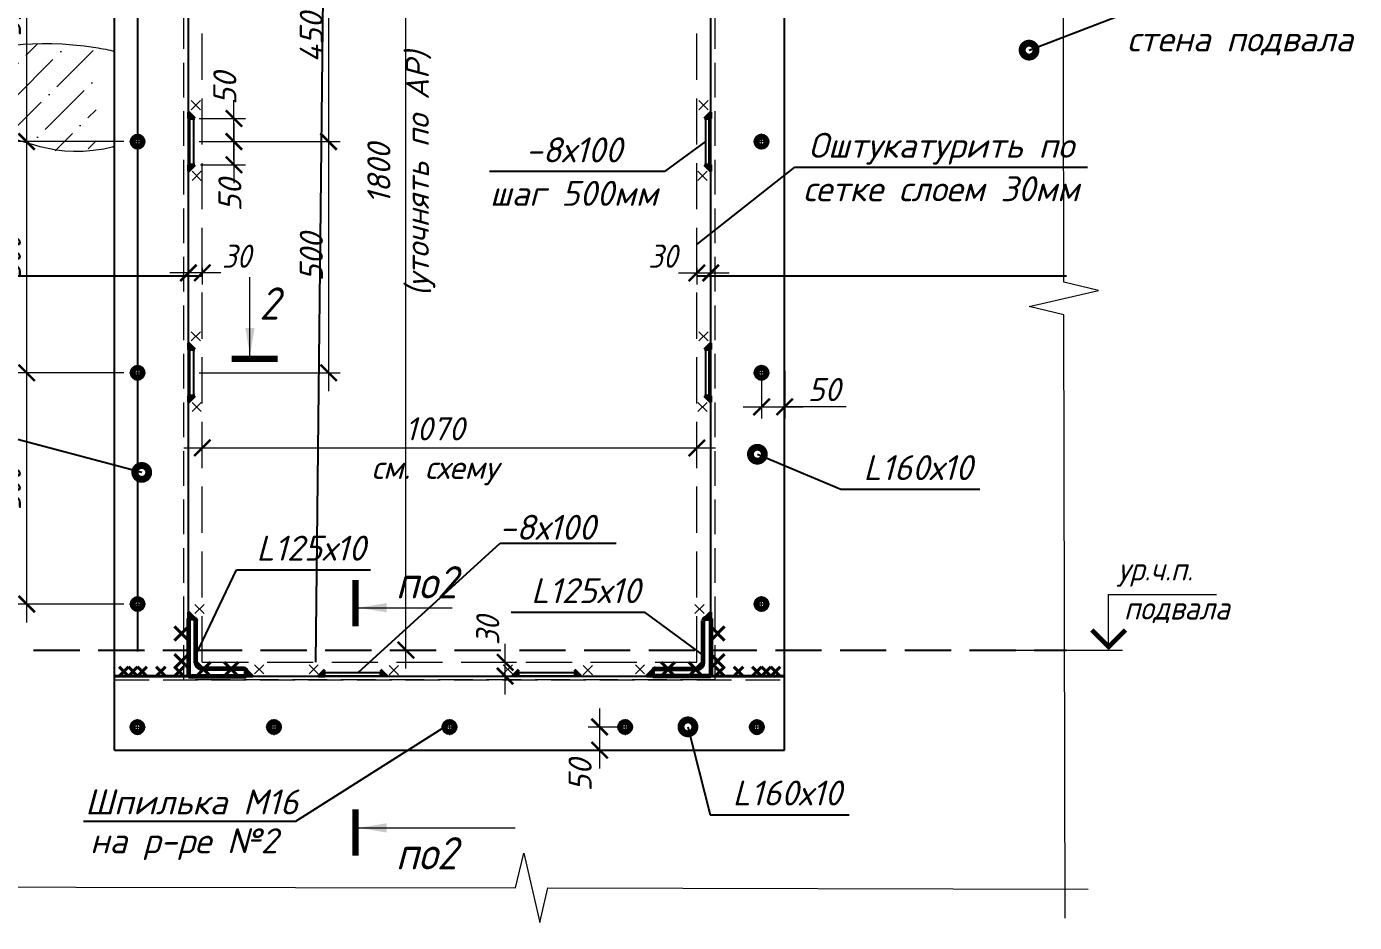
# Model space of a CAD drawing. Header units: millimetres. Extents: x 749182 to 2267578, y 70462 to 311449.
# Drawn here: x 2071783 to 2074656, y 130940 to 132879 of the extents above; entities that cross this region are included whole.
import ezdxf
from ezdxf.enums import TextEntityAlignment as Align

# ---------------------------------------------------------------- set-up
doc = ezdxf.new("R2010")
doc.units = ezdxf.units.MM
doc.linetypes.add('ГОСТ 2.303 4', pattern=[7, 5, -2, 0])
doc.linetypes.add('осеваяX2', pattern=[4, 2.5, -0.5, 0.5, -0.5])
doc.layers.get('Defpoints').update_dxf_attribs({"color": 255})
for name, color, linetype, lineweight in [('1Стены', 252, 'Continuous', 25), ('Оси', 165, 'осеваяX2', 13), ('Размер', 7, 'Continuous', 13), ('размеры', 7, 'Continuous', 9), ('Размеры КР', 164, 'Continuous', 9), ('сварка', 156, 'Continuous', 9), ('Стены', 184, 'Continuous', 40), ('штриховка кирпич', 42, 'Continuous', 5)]:
    doc.layers.add(name, color=color, linetype=linetype, lineweight=lineweight)
doc.layers.add('CS_UNPLOTTED', color=254, linetype='Continuous', plot=False)
doc.layers.add('металл', color=124, linetype='Continuous')
doc.layers.add('Текст', color=7, linetype='Continuous')
doc.styles.add('GOST 2.304_new', font='isocpeur.ttf', dxfattribs={"width": 0.9, "oblique": 15})
doc.styles.add('М2', font='isocpeui.ttf')
doc.dimstyles.new('SPDS', dxfattribs={"dimscale": 25, "dimtxt": 2.5, "dimasz": 1.77, "dimexe": 1.25, "dimexo": 0.625, "dimtad": 1, "dimdec": 0, "dimrnd": 0.001, "dimtxsty": 'GOST 2.304_new', "dimblk": 'ARCHTICK', "dimcen": 2.5, "dimdle": 2, "dimclrt": 256, "dimazin": 2, "dimtfac": 0.75, "dimtdec": 0, "dimtmove": 1, "dimatfit": 3, "dimfxl": 0, "dimtolj": 1, "dimlwd": 9, "dimlwe": 9, "dimarcsym": 0})
doc.dimstyles.new('SPDS 1_20', dxfattribs={"dimscale": 20, "dimtxt": 2.5, "dimasz": 1.77, "dimexe": 1.25, "dimexo": 0.625, "dimtad": 1, "dimdec": 0, "dimrnd": 0.001, "dimtxsty": 'М2', "dimblk": 'ARCHTICK', "dimcen": 2.5, "dimdle": 2, "dimclrt": 256, "dimadec": 0, "dimazin": 2, "dimtfac": 0.75, "dimtdec": 0, "dimtmove": 1, "dimatfit": 3, "dimfxl": 0, "dimtolj": 1, "dimlwd": 9, "dimlwe": 9, "dimarcsym": 0})

# ---------------------------------------------------------------- blocks, each defined once
blk = doc.blocks.new('м16')
at = {"layer": 'металл', "lineweight": 30, "ltscale": 20}
for p, q in [((-11, 6.4), (0, 12.7)), ((-11, -6.4), (-11, 6.4)), ((0, 12.7), (11, 6.4)), ((11, 6.4), (11, -6.4)), ((0, -12.7), (-11, -6.4)), ((11, -6.4), (0, -12.7))]:
    blk.add_line(p, q, dxfattribs=at)
blk.add_circle((0, 0), 15, dxfattribs=at)
for radius, start, end in [(10.4, 0, 180), (10.4, 180, 0), (6.92, 0, 180), (6.92, 180, 0)]:
    blk.add_arc((0, 0), radius, start, end, dxfattribs=at)
at = {"layer": 'металл', "linetype": 'Continuous', "lineweight": 25, "ltscale": 20}
blk.add_arc((0, 0), 8, 255, 165, dxfattribs=at)
at = {"layer": 'Оси', "ltscale": 20}
for p, q in [((17, 0), (-17.3, 0)), ((0, 17.3), (0, -17.3))]:
    blk.add_line(p, q, dxfattribs=at)
blk = doc.blocks.new('_ArchTick')
at = {"color": 0, "linetype": 'ByBlock', "const_width": 0.15}
blk.add_lwpolyline([(-0.5, -0.5), (0.5, 0.5)], dxfattribs=at)
blk = doc.blocks.new('*D1722')
at = {"layer": 'Defpoints', "color": 0, "lineweight": 20, "ltscale": 20, "transparency": 16777216}
for p in [(2072133.3, 132369.2), (2072163.3, 132369.2), (2072133.3, 132345.6)]:
    blk.add_point(p, dxfattribs=at)
at = {"layer": 'Размер', "color": 0, "lineweight": 9, "ltscale": 20, "transparency": 16777216}
for p, q in [((2072203.3, 132345.6), (2072093.3, 132345.6)), ((2072133.3, 132356.7), (2072133.3, 132320.6)), ((2072163.3, 132356.7), (2072163.3, 132320.6))]:
    blk.add_line(p, q, dxfattribs=at)
at = {"layer": 'Размер', "color": 0, "lineweight": 9, "ltscale": 20, "transparency": 16777216, "xscale": 35.4, "yscale": 35.4, "zscale": 35.4}
for p, rotation in [((2072133.3, 132345.6), 179.9999999995553), ((2072163.3, 132345.6), 359.9999999995553)]:
    blk.add_blockref('_ArchTick', p, dxfattribs=dict(at, rotation=rotation))
at = {"layer": 'Размер', "ltscale": 20, "transparency": 16777216, "insert": (2072237.2, 132381.7), "char_height": 50, "attachment_point": 5, "style": 'GOST 2.304_new'}
blk.add_mtext('\\A1;30', dxfattribs=at)
blk = doc.blocks.new('свар')
at = {"layer": 'сварка', "color": 0, "linetype": 'Continuous', "ltscale": 10}
for p, q in [((10, 10), (-10, -10)), ((-10, 10), (10, -10))]:
    blk.add_line(p, q, dxfattribs=at)
blk = doc.blocks.new('*D1723')
at = {"layer": 'Defpoints', "color": 0, "lineweight": 20, "ltscale": 20, "transparency": 16777216}
for p in [(2073233.4, 132369.2), (2073263.4, 132369.2), (2073263.4, 132345.6)]:
    blk.add_point(p, dxfattribs=at)
at = {"layer": 'Размер', "color": 0, "lineweight": 9, "ltscale": 20, "transparency": 16777216}
for p, q in [((2073193.4, 132345.6), (2073303.4, 132345.6)), ((2073233.4, 132356.7), (2073233.4, 132320.6)), ((2073263.4, 132356.7), (2073263.4, 132320.6))]:
    blk.add_line(p, q, dxfattribs=at)
at = {"layer": 'Размер', "color": 0, "lineweight": 9, "ltscale": 20, "transparency": 16777216, "xscale": 35.4, "yscale": 35.4, "zscale": 35.4, "rotation": 180}
blk.add_blockref('_ArchTick', (2073233.4, 132345.6), dxfattribs=at)
at = {"layer": 'Размер', "color": 0, "lineweight": 9, "ltscale": 20, "transparency": 16777216, "xscale": 35.4, "yscale": 35.4, "zscale": 35.4}
blk.add_blockref('_ArchTick', (2073263.4, 132345.6), dxfattribs=at)
at = {"layer": 'Размер', "ltscale": 20, "transparency": 16777216, "insert": (2073159.6, 132381.7), "char_height": 50, "attachment_point": 5, "style": 'GOST 2.304_new'}
blk.add_mtext('\\A1;30', dxfattribs=at)
blk = doc.blocks.new('*D1729')
at = {"layer": 'Defpoints', "color": 0, "lineweight": 20, "ltscale": 20, "transparency": 16777216}
for p in [(2072144.4, 133079.6), (2072144.4, 132629.6), (2072436.7, 132629.6)]:
    blk.add_point(p, dxfattribs=at)
at = {"layer": 'Размер', "color": 0, "lineweight": 9, "ltscale": 20, "transparency": 16777216}
for p, q in [((2072436.7, 133119.6), (2072436.7, 132589.6)), ((2072156.9, 133079.6), (2072461.7, 133079.6)), ((2072156.9, 132629.6), (2072461.7, 132629.6))]:
    blk.add_line(p, q, dxfattribs=at)
at = {"layer": 'Размер', "color": 0, "lineweight": 9, "ltscale": 20, "transparency": 16777216, "xscale": 35.4, "yscale": 35.4, "zscale": 35.4}
for p, rotation in [((2072436.7, 133079.6), 90), ((2072436.7, 132629.6), 270)]:
    blk.add_blockref('_ArchTick', p, dxfattribs=dict(at, rotation=rotation))
at = {"layer": 'Размер', "ltscale": 20, "transparency": 16777216, "insert": (2072399.2, 132854.6), "char_height": 50, "attachment_point": 5, "rotation": 90, "style": 'М2'}
blk.add_mtext('\\A1;450', dxfattribs=at)
blk = doc.blocks.new('*D1730')
at = {"layer": 'Defpoints', "color": 0, "lineweight": 20, "ltscale": 20, "transparency": 16777216}
for p in [(2072144.4, 132679.6), (2072231.9, 132679.6), (2072156.9, 132629.6)]:
    blk.add_point(p, dxfattribs=at)
at = {"layer": 'Размер', "color": 0, "lineweight": 9, "ltscale": 20, "transparency": 16777216}
for p, q in [((2072231.9, 132589.6), (2072231.9, 132719.6)), ((2072156.9, 132679.6), (2072256.9, 132679.6)), ((2072169.4, 132629.6), (2072256.9, 132629.6))]:
    blk.add_line(p, q, dxfattribs=at)
at = {"layer": 'Размер', "color": 0, "lineweight": 9, "ltscale": 20, "transparency": 16777216, "xscale": 35.4, "yscale": 35.4, "zscale": 35.4}
for p, rotation in [((2072231.9, 132679.6), 90), ((2072231.9, 132629.6), 270)]:
    blk.add_blockref('_ArchTick', p, dxfattribs=dict(at, rotation=rotation))
at = {"layer": 'Размер', "ltscale": 20, "transparency": 16777216, "insert": (2072212.1, 132744.5), "char_height": 50, "attachment_point": 5, "rotation": 90, "style": 'М2'}
blk.add_mtext('\\A1;50', dxfattribs=at)
blk = doc.blocks.new('*D1731')
at = {"layer": 'Defpoints', "color": 0, "lineweight": 20, "ltscale": 20, "transparency": 16777216}
for p in [(2072156.9, 132629.6), (2072147, 132579.5), (2072231.9, 132579.5)]:
    blk.add_point(p, dxfattribs=at)
at = {"layer": 'Размер', "color": 0, "lineweight": 9, "ltscale": 20, "transparency": 16777216}
for p, q in [((2072231.9, 132669.6), (2072231.9, 132539.5)), ((2072169.4, 132629.6), (2072256.9, 132629.6)), ((2072159.5, 132579.5), (2072256.9, 132579.5))]:
    blk.add_line(p, q, dxfattribs=at)
at = {"layer": 'Размер', "color": 0, "lineweight": 9, "ltscale": 20, "transparency": 16777216, "xscale": 35.4, "yscale": 35.4, "zscale": 35.4}
for p, rotation in [((2072231.9, 132629.6), 90), ((2072231.9, 132579.5), 270)]:
    blk.add_blockref('_ArchTick', p, dxfattribs=dict(at, rotation=rotation))
at = {"layer": 'Размер', "ltscale": 20, "transparency": 16777216, "insert": (2072223.1, 132513.7), "char_height": 50, "attachment_point": 5, "rotation": 90, "style": 'М2'}
blk.add_mtext('\\A1;50', dxfattribs=at)
blk = doc.blocks.new('*D1732')
at = {"layer": 'Defpoints', "color": 0, "lineweight": 20, "ltscale": 20, "transparency": 16777216}
for p in [(2073373.4, 132146.2), (2073423.4, 132146.2), (2073423.4, 132055.7)]:
    blk.add_point(p, dxfattribs=at)
at = {"layer": 'Размер', "color": 0, "lineweight": 9, "ltscale": 20, "transparency": 16777216}
for p, q in [((2073373.4, 132133.7), (2073373.4, 132030.7)), ((2073423.4, 132133.7), (2073423.4, 132030.7)), ((2073333.4, 132055.7), (2073463.4, 132055.7)), ((2073556.2, 132055.7), (2073423.4, 132055.7))]:
    blk.add_line(p, q, dxfattribs=at)
at = {"layer": 'Размер', "color": 0, "lineweight": 9, "ltscale": 20, "transparency": 16777216, "xscale": 35.4, "yscale": 35.4, "zscale": 35.4, "rotation": 180}
blk.add_blockref('_ArchTick', (2073373.4, 132055.7), dxfattribs=at)
at = {"layer": 'Размер', "color": 0, "lineweight": 9, "ltscale": 20, "transparency": 16777216, "xscale": 35.4, "yscale": 35.4, "zscale": 35.4}
blk.add_blockref('_ArchTick', (2073423.4, 132055.7), dxfattribs=at)
at = {"layer": 'Размер', "ltscale": 20, "transparency": 16777216, "insert": (2073508.7, 132093.2), "char_height": 50, "attachment_point": 5, "style": 'М2'}
blk.add_mtext('\\A1;50', dxfattribs=at)
blk = doc.blocks.new('*D1733')
at = {"layer": 'Defpoints', "color": 0, "lineweight": 20, "ltscale": 20, "transparency": 16777216}
for p in [(2072144.4, 132629.6), (2072144.4, 132129.6), (2072436.7, 132129.6)]:
    blk.add_point(p, dxfattribs=at)
at = {"layer": 'Размер', "color": 0, "lineweight": 9, "ltscale": 20, "transparency": 16777216}
for p, q in [((2072436.7, 132669.6), (2072436.7, 132089.6)), ((2072156.9, 132629.6), (2072461.7, 132629.6)), ((2072156.9, 132129.6), (2072461.7, 132129.6))]:
    blk.add_line(p, q, dxfattribs=at)
at = {"layer": 'Размер', "color": 0, "lineweight": 9, "ltscale": 20, "transparency": 16777216, "xscale": 35.4, "yscale": 35.4, "zscale": 35.4}
for p, rotation in [((2072436.7, 132629.6), 90), ((2072436.7, 132129.6), 270)]:
    blk.add_blockref('_ArchTick', p, dxfattribs=dict(at, rotation=rotation))
at = {"layer": 'Размер', "ltscale": 20, "transparency": 16777216, "insert": (2072399.2, 132379.6), "char_height": 50, "attachment_point": 5, "rotation": 90, "style": 'М2'}
blk.add_mtext('\\A1;500', dxfattribs=at)
blk = doc.blocks.new('*D1734')
at = {"layer": 'Defpoints', "color": 0, "lineweight": 20, "ltscale": 20, "transparency": 16777216}
for p in [(2072808.3, 131503.2), (2072818.5, 131503.2), (2072808.3, 131473.2)]:
    blk.add_point(p, dxfattribs=at)
at = {"layer": 'Размер', "color": 0, "lineweight": 9, "ltscale": 20, "transparency": 16777216}
for p, q in [((2072818.5, 131433.2), (2072818.5, 131543.2)), ((2072820.8, 131503.2), (2072843.5, 131503.2)), ((2072820.8, 131473.2), (2072843.5, 131473.2))]:
    blk.add_line(p, q, dxfattribs=at)
at = {"layer": 'Размер', "color": 0, "lineweight": 9, "ltscale": 20, "transparency": 16777216, "xscale": 35.4, "yscale": 35.4, "zscale": 35.4}
for p, rotation in [((2072818.5, 131503.2), 90), ((2072818.5, 131473.2), 270)]:
    blk.add_blockref('_ArchTick', p, dxfattribs=dict(at, rotation=rotation))
at = {"layer": 'Размер', "ltscale": 20, "transparency": 16777216, "insert": (2072781, 131571.5), "char_height": 50, "attachment_point": 5, "rotation": 90, "style": 'GOST 2.304_new'}
blk.add_mtext('\\A1;30', dxfattribs=at)
blk = doc.blocks.new('*D1726')
at = {"layer": 'Defpoints', "color": 0, "lineweight": 20, "ltscale": 20, "transparency": 16777216}
for p in [(2072603.9, 133329.6), (2072617.8, 133329.6), (2072637.8, 131529.6)]:
    blk.add_point(p, dxfattribs=at)
at = {"layer": 'Размер', "color": 0, "lineweight": 9, "ltscale": 20, "transparency": 16777216}
for p, q in [((2072603.9, 131489.6), (2072603.9, 133369.6)), ((2072605.3, 133329.6), (2072578.9, 133329.6)), ((2072625.3, 131529.6), (2072578.9, 131529.6))]:
    blk.add_line(p, q, dxfattribs=at)
at = {"layer": 'Размер', "color": 0, "lineweight": 9, "ltscale": 20, "transparency": 16777216, "xscale": 35.4, "yscale": 35.4, "zscale": 35.4}
for p, rotation in [((2072603.9, 133329.6), 90), ((2072603.9, 131529.6), 270)]:
    blk.add_blockref('_ArchTick', p, dxfattribs=dict(at, rotation=rotation))
at = {"layer": 'Размер', "ltscale": 20, "transparency": 16777216, "insert": (2072593.9, 132560.1), "char_height": 50, "width": 670.583, "attachment_point": 5, "rotation": 90, "style": 'М2'}
blk.add_mtext('\\A1;1800 \\P(уточнять по АР)', dxfattribs=at)
blk = doc.blocks.new('*D1736')
at = {"layer": 'Defpoints', "color": 0, "lineweight": 20, "ltscale": 20, "transparency": 16777216}
for p in [(2072018.9, 133179.6), (2071783.3, 132629.6), (2072006.1, 132629.6)]:
    blk.add_point(p, dxfattribs=at)
at = {"layer": 'размеры', "color": 0, "lineweight": 9, "ltscale": 20, "transparency": 16777216}
for p, q in [((2071783.3, 133219.6), (2071783.3, 132589.6)), ((2072006.4, 133179.6), (2071758.3, 133179.6)), ((2071993.6, 132629.6), (2071758.3, 132629.6))]:
    blk.add_line(p, q, dxfattribs=at)
at = {"layer": 'размеры', "color": 0, "lineweight": 9, "ltscale": 20, "transparency": 16777216, "xscale": 35.4, "yscale": 35.4, "zscale": 35.4}
for p, rotation in [((2071783.3, 133179.6), 90), ((2071783.3, 132629.6), 270)]:
    blk.add_blockref('_ArchTick', p, dxfattribs=dict(at, rotation=rotation))
at = {"layer": 'размеры', "ltscale": 20, "transparency": 16777216, "insert": (2071745.8, 132904.6), "char_height": 50, "attachment_point": 5, "rotation": 90, "style": 'GOST 2.304_new'}
blk.add_mtext('\\A1;550', dxfattribs=at)
blk = doc.blocks.new('*D1737')
at = {"layer": 'Defpoints', "color": 0, "lineweight": 20, "ltscale": 20, "transparency": 16777216}
for p in [(2072006.1, 132629.6), (2071783.3, 132129.6), (2072006.1, 132129.6)]:
    blk.add_point(p, dxfattribs=at)
at = {"layer": 'размеры', "color": 0, "lineweight": 9, "ltscale": 20, "transparency": 16777216}
for p, q in [((2071783.3, 132669.6), (2071783.3, 132089.6)), ((2071993.6, 132629.6), (2071758.3, 132629.6)), ((2071993.6, 132129.6), (2071758.3, 132129.6))]:
    blk.add_line(p, q, dxfattribs=at)
at = {"layer": 'размеры', "color": 0, "lineweight": 9, "ltscale": 20, "transparency": 16777216, "xscale": 35.4, "yscale": 35.4, "zscale": 35.4}
for p, rotation in [((2071783.3, 132629.6), 90), ((2071783.3, 132129.6), 270)]:
    blk.add_blockref('_ArchTick', p, dxfattribs=dict(at, rotation=rotation))
at = {"layer": 'размеры', "ltscale": 20, "transparency": 16777216, "insert": (2071745.8, 132379.6), "char_height": 50, "attachment_point": 5, "rotation": 90, "style": 'GOST 2.304_new'}
blk.add_mtext('\\A1;500', dxfattribs=at)
blk = doc.blocks.new('*D1738')
at = {"layer": 'Defpoints', "color": 0, "lineweight": 20, "ltscale": 20, "transparency": 16777216}
for p in [(2072006.1, 132129.6), (2071783.3, 131629.2), (2072006.1, 131629.2)]:
    blk.add_point(p, dxfattribs=at)
at = {"layer": 'размеры', "color": 0, "lineweight": 9, "ltscale": 20, "transparency": 16777216}
for p, q in [((2071783.3, 132169.6), (2071783.3, 131589.2)), ((2071993.6, 132129.6), (2071758.3, 132129.6)), ((2071993.6, 131629.2), (2071758.3, 131629.2))]:
    blk.add_line(p, q, dxfattribs=at)
at = {"layer": 'размеры', "color": 0, "lineweight": 9, "ltscale": 20, "transparency": 16777216, "xscale": 35.4, "yscale": 35.4, "zscale": 35.4}
for p, rotation in [((2071783.3, 132129.6), 90), ((2071783.3, 131629.2), 270)]:
    blk.add_blockref('_ArchTick', p, dxfattribs=dict(at, rotation=rotation))
at = {"layer": 'размеры', "ltscale": 20, "transparency": 16777216, "insert": (2071745.8, 131879.4), "char_height": 50, "attachment_point": 5, "rotation": 90, "style": 'GOST 2.304_new'}
blk.add_mtext('\\A1;500', dxfattribs=at)
blk = doc.blocks.new('*D1739')
at = {"layer": 'Defpoints', "color": 0, "lineweight": 20, "ltscale": 20, "transparency": 16777216}
for p in [(2073097.7, 131363.2), (2073023, 131313.2), (2073107.9, 131313.2)]:
    blk.add_point(p, dxfattribs=at)
at = {"layer": 'Размер', "color": 0, "lineweight": 9, "ltscale": 20, "transparency": 16777216}
for p, q in [((2073023, 131403.2), (2073023, 131273.2)), ((2073085.2, 131363.2), (2072998, 131363.2)), ((2073095.4, 131313.2), (2072998, 131313.2))]:
    blk.add_line(p, q, dxfattribs=at)
at = {"layer": 'Размер', "color": 0, "lineweight": 9, "ltscale": 20, "transparency": 16777216, "xscale": 35.4, "yscale": 35.4, "zscale": 35.4}
for p, rotation in [((2073023, 131363.2), 90), ((2073023, 131313.2), 270)]:
    blk.add_blockref('_ArchTick', p, dxfattribs=dict(at, rotation=rotation))
at = {"layer": 'Размер', "ltscale": 20, "transparency": 16777216, "insert": (2072980.7, 131258.6), "char_height": 50, "attachment_point": 5, "rotation": 90, "style": 'М2'}
blk.add_mtext('\\A1;50', dxfattribs=at)
blk = doc.blocks.new('*D1740')
at = {"layer": 'Defpoints', "color": 0, "lineweight": 20, "transparency": 16777216}
for p in [(2073233.4, 131967), (2072163.3, 131957), (2073233.4, 131936.6)]:
    blk.add_point(p, dxfattribs=at)
at = {"layer": 'Размеры КР', "color": 0, "lineweight": 9, "transparency": 16777216}
for p, q in [((2072123.3, 131967), (2073273.4, 131967)), ((2072163.3, 131969.5), (2072163.3, 131992)), ((2073233.4, 131949.1), (2073233.4, 131992))]:
    blk.add_line(p, q, dxfattribs=at)
at = {"layer": 'Размеры КР', "color": 0, "lineweight": 9, "transparency": 16777216, "xscale": 35.4, "yscale": 35.4, "zscale": 35.4, "rotation": 180}
blk.add_blockref('_ArchTick', (2072163.3, 131967), dxfattribs=at)
at = {"layer": 'Размеры КР', "color": 0, "lineweight": 9, "transparency": 16777216, "xscale": 35.4, "yscale": 35.4, "zscale": 35.4}
blk.add_blockref('_ArchTick', (2073233.4, 131967), dxfattribs=at)
at = {"layer": 'Размеры КР', "lineweight": 20, "transparency": 16777216, "insert": (2072666.4, 131959.8), "char_height": 50, "attachment_point": 5, "style": 'М2'}
blk.add_mtext('\\A1;1070\\Pсм. схему', dxfattribs=at)

msp = doc.modelspace()

# ---------------------------------------------------------------- hatches: boundary and pattern name
at = {"layer": 'Стены', "linetype": 'Continuous', "ltscale": 5}
for points in [[(2072133.3484, 132679.7054), (2072133.3484, 132693.3488), (2072146.9918, 132679.7054)], [(2073263.3582, 132679.7054), (2073263.3582, 132693.3488), (2073249.7148, 132679.7054)], [(2072133.3484, 132579.5098), (2072133.3484, 132565.8664), (2072146.9918, 132579.5098)], [(2073263.3582, 132579.5098), (2073263.3582, 132565.8664), (2073249.7148, 132579.5098)], [(2072133.3484, 132179.7054), (2072133.3484, 132193.3488), (2072146.9918, 132179.7054)], [(2073263.3582, 132179.7054), (2073263.3582, 132193.3488), (2073249.7148, 132179.7054)], [(2072133.3484, 132079.5098), (2072133.3484, 132065.8664), (2072146.9918, 132079.5098)], [(2073263.3582, 132079.5098), (2073263.3582, 132065.8664), (2073249.7148, 132079.5098)], [(2072133.3386, 131598.196), (2072133.3386, 131611.8395), (2072146.982, 131598.196)], [(2073263.3582, 131598.1862), (2073263.3582, 131611.8296), (2073249.7148, 131598.1862)], [(2072258.3386, 131473.196), (2072258.3386, 131486.8395), (2072271.982, 131473.196)], [(2072428.2555, 131473.1862), (2072414.6121, 131473.1862), (2072428.2555, 131486.8296)], [(2072548.9425, 131473.1862), (2072562.586, 131473.1862), (2072548.9425, 131486.8296)], [(2072848.2555, 131473.1862), (2072834.6121, 131473.1862), (2072848.2555, 131486.8296)], [(2072968.9425, 131473.1862), (2072982.586, 131473.1862), (2072968.9425, 131486.8296)], [(2073138.3484, 131473.1862), (2073138.3484, 131486.8296), (2073124.705, 131473.1862)]]:
    msp.add_hatch(color=256, dxfattribs=at).paths.add_polyline_path(points, flags=0)
at = {"layer": 'штриховка кирпич', "ltscale": 20}
h = msp.add_hatch(dxfattribs=at)
h.set_pattern_fill('ANSI36', color=256, scale=15)
h.set_pattern_definition([(45, (-39860977.59, -1304937.275), (25.25697034, 92.60889125), [119.0625, -23.8125, 0, -23.8125])])
edge = h.paths.add_edge_path()
edge.add_spline(control_points=[(2071933.3484, 132825.086), (2071922.1723, 132828.2438), (2071803.0856, 132856.9762), (2071712.2099, 132832.7792), (2071629.9206, 132810.8683)], knot_values=[0, 0, 0, 0, 28.268924197, 299.190779204, 299.190779204, 299.190779204, 299.190779204], degree=3, periodic=0)
edge.add_spline(control_points=[(2071629.9206, 132810.8683), (2071564.9894, 132744.9075), (2071532.3711, 132631.6032), (2071727.6682, 132678.732), (2071828.0572, 132585.8681), (2071927.1017, 132617.1483), (2071933.3484, 132619.433)], knot_values=[624.98540237, 624.98540237, 624.98540237, 624.98540237, 809.346712456, 941.672141688, 1203.71855065, 1221.227201709, 1221.227201709, 1221.227201709, 1221.227201709], degree=3, periodic=0)
edge.add_line((2071933.3484, 132619.433), (2071933.3484, 132825.086))

# ---------------------------------------------------------------- linework, layer by layer
at = {"layer": '1Стены', "linetype": 'ГОСТ 2.303 4', "lineweight": 13, "ltscale": 15}
for p, q in [((2072123.3484, 131465.1862), (2072123.3484, 133395.196)), ((2073273.3582, 131465.1862), (2073273.3582, 133395.196)), ((2071973.3484, 131465.1862), (2073423.3582, 131465.1862)), ((2073273.3582, 131465.1862), (2072123.3484, 131465.1862))]:
    msp.add_line(p, q, dxfattribs=at)
at = {"layer": '1Стены', "linetype": 'ГОСТ 2.303 4', "lineweight": 13, "ltscale": 20}
for p, q in [((2072163.3484, 131503.1862), (2072163.3484, 133329.6174)), ((2073233.3582, 131503.1862), (2073233.3582, 133329.6174)), ((2072163.3484, 131503.1862), (2073233.3582, 131503.1862))]:
    msp.add_line(p, q, dxfattribs=at)
at = {"layer": '1Стены', "color": 6, "linetype": 'ГОСТ 2.303 4', "ltscale": 20}
for p, q in [((2071518.2818, 131529.6174), (2072133.3386, 131529.6174)), ((2072149.3386, 131529.6174), (2073247.3582, 131529.6174)), ((2073263.3582, 131529.6174), (2074027.2555, 131529.6174)), ((2074028.6182, 131529.6174), (2074033.4117, 131529.6174))]:
    msp.add_line(p, q, dxfattribs=at)
at = {"layer": 'CS_UNPLOTTED', "ltscale": 20}
msp.add_line((2072023.3484, 134041.4658), (2072023.3484, 131526.4498), dxfattribs=at)
at = {"layer": 'CS_UNPLOTTED', "ltscale": 100}
for p, q in [((2072428.3533, 133329.6174), (2072408.3533, 131503.1862)), ((2071519.4326, 132339.6076), (2072163.3484, 132339.6076)), ((2073233.3582, 132339.6076), (2074026.1047, 132339.6076)), ((2074027.4674, 132339.6076), (2074033.4117, 132339.6076))]:
    msp.add_line(p, q, dxfattribs=at)
at = {"layer": 'металл', "color": 0, "ltscale": 20}
for p, q in [((2071973.3484, 131313.1862), (2071973.3484, 133599.6174)), ((2073423.3582, 131313.1862), (2073423.3582, 133599.6174)), ((2072133.3484, 131598.196), (2072133.3484, 133345.196)), ((2073263.3582, 131475.1862), (2073263.3582, 133345.196)), ((2072133.3484, 131473.1862), (2071973.3484, 131473.1862)), ((2072133.3484, 131473.1862), (2071973.3484, 131473.1862)), ((2071973.3484, 131473.1862), (2073423.3582, 131473.1862)), ((2073263.3582, 131473.1862), (2073423.3582, 131473.1862)), ((2073263.3582, 131473.1862), (2073423.3582, 131473.1862)), ((2071973.3484, 131313.1862), (2073423.3582, 131313.1862))]:
    msp.add_line(p, q, dxfattribs=at)
at = {"layer": 'металл', "color": 0, "linetype": 'Continuous', "lineweight": 60, "ltscale": 20, "extrusion": (0, 0, -1)}
for p, q in [((2072133.3386, 131598.196), (2072133.3386, 131473.196)), ((2072144.7386, 131598.196), (2072133.3386, 131598.196)), ((2072149.3386, 131503.196), (2072149.3386, 131593.596)), ((2072253.7386, 131489.196), (2072163.3386, 131489.196)), ((2072258.3386, 131473.196), (2072258.3386, 131484.596)), ((2072133.3386, 131473.196), (2072258.3386, 131473.196))]:
    msp.add_line(p, q, dxfattribs=at)
at = {"layer": 'металл', "color": 0, "linetype": 'Continuous', "lineweight": 60, "ltscale": 20}
for p, q in [((2073247.3582, 131503.1862), (2073247.3582, 131593.5862)), ((2073251.9582, 131598.1862), (2073263.3582, 131598.1862)), ((2073263.3582, 131598.1862), (2073263.3582, 131473.1862)), ((2073138.3582, 131473.1862), (2073138.3582, 131484.5862)), ((2073142.9582, 131489.1862), (2073233.3582, 131489.1862)), ((2073263.3582, 131473.1862), (2073138.3582, 131473.1862))]:
    msp.add_line(p, q, dxfattribs=at)
at = {"layer": 'металл', "ltscale": 20}
for points in [[(2072136.3575, 132679.6076), (2072144.3575, 132679.6076), (2072144.3575, 132579.6076), (2072136.3575, 132579.6076)], [(2073260.3492, 132679.6076), (2073252.3492, 132679.6076), (2073252.3492, 132579.6076), (2073260.3492, 132579.6076)], [(2072136.3575, 132179.6076), (2072144.3575, 132179.6076), (2072144.3575, 132079.6076), (2072136.3575, 132079.6076)], [(2073260.3492, 132179.6076), (2073252.3492, 132179.6076), (2073252.3492, 132079.6076), (2073260.3492, 132079.6076)], [(2072428.3533, 131473.1862), (2072428.3533, 131481.1862), (2072548.3533, 131481.1862), (2072548.3533, 131473.1862)], [(2072848.3533, 131473.1862), (2072848.3533, 131481.1862), (2072968.3533, 131481.1862), (2072968.3533, 131473.1862)]]:
    msp.add_lwpolyline(points, close=True, dxfattribs=at)
at = {"layer": 'металл', "linetype": 'Continuous', "lineweight": 60, "ltscale": 20, "extrusion": (0, 0, -1)}
for centre, radius, start, end in [((-2072144.7386, 131593.596), 4.6, 90, 180), ((-2072163.3386, 131503.196), 14, 270, 0), ((-2072253.7386, 131484.596), 4.6, 90, 180)]:
    msp.add_arc(centre, radius, start, end, dxfattribs=at)
at = {"layer": 'металл', "linetype": 'Continuous', "lineweight": 60, "ltscale": 20}
for centre, radius, start, end in [((2073251.9582, 131593.5862), 4.6, 90, 180), ((2073142.9582, 131484.5862), 4.6, 90, 180), ((2073233.3582, 131503.1862), 14, 270, 0)]:
    msp.add_arc(centre, radius, start, end, dxfattribs=at)
at = {"layer": 'Размер', "linetype": 'Continuous', "ltscale": 20}
for p, q in [((2072266.5085, 132166.6619), (2072266.5085, 132336.6619)), ((2074124.3671, 131529.6174), (2074124.3671, 131649.6174)), ((2074124.3671, 131649.6174), (2074357.9921, 131649.6174)), ((2072501.9146, 131621.2701), (2072703.9295, 131621.2701)), ((2073914.9447, 131529.6174), (2074154.3671, 131529.6174)), ((2072501.9146, 131144.986), (2072840.3403, 131144.986))]:
    msp.add_line(p, q, dxfattribs=at)
for points, const_width in [([(2072326.5085, 132159.6619), (2072226.5085, 132159.6619)], 14), ([(2072494.9146, 131681.2701), (2072494.9146, 131581.2701)], 14), ([(2074087.9026, 131573.1529), (2074124.3671, 131536.6885), (2074160.8315, 131573.1529)], 10), ([(2072494.9146, 131084.986), (2072494.9146, 131184.986)], 14)]:
    msp.add_lwpolyline(points, dxfattribs=dict(at, const_width=const_width))
for points in [[(2072266.5085, 132166.6619), (2072256.4529, 132226.7519), (2072276.5641, 132226.7519)], [(2072501.9146, 131621.2701), (2072562.0046, 131631.3257), (2072562.0046, 131611.2145)], [(2072501.9146, 131144.986), (2072562.0046, 131155.0416), (2072562.0046, 131134.9304)]]:
    msp.add_solid(points, dxfattribs=at)
at = {"layer": 'Стены', "color": 0, "linetype": 'Continuous', "ltscale": 5}
for p, q in [((2072133.3484, 132679.7054), (2072133.3484, 132693.3488)), ((2072133.3484, 132693.3488), (2072146.9918, 132679.7054)), ((2073263.3582, 132693.3488), (2073249.7148, 132679.7054)), ((2073263.3582, 132679.7054), (2073263.3582, 132693.3488)), ((2072146.9918, 132679.7054), (2072133.3484, 132679.7054)), ((2073249.7148, 132679.7054), (2073263.3582, 132679.7054)), ((2072133.3484, 132579.5098), (2072133.3484, 132565.8664)), ((2072133.3484, 132565.8664), (2072146.9918, 132579.5098)), ((2072146.9918, 132579.5098), (2072133.3484, 132579.5098)), ((2073263.3582, 132565.8664), (2073249.7148, 132579.5098)), ((2073249.7148, 132579.5098), (2073263.3582, 132579.5098)), ((2073263.3582, 132579.5098), (2073263.3582, 132565.8664)), ((2072133.3484, 132179.7054), (2072133.3484, 132193.3488)), ((2072133.3484, 132193.3488), (2072146.9918, 132179.7054)), ((2072146.9918, 132179.7054), (2072133.3484, 132179.7054)), ((2073263.3582, 132193.3488), (2073249.7148, 132179.7054)), ((2073249.7148, 132179.7054), (2073263.3582, 132179.7054)), ((2073263.3582, 132179.7054), (2073263.3582, 132193.3488)), ((2072133.3484, 132079.5098), (2072133.3484, 132065.8664)), ((2072133.3484, 132065.8664), (2072146.9918, 132079.5098)), ((2072146.9918, 132079.5098), (2072133.3484, 132079.5098)), ((2073263.3582, 132065.8664), (2073249.7148, 132079.5098)), ((2073249.7148, 132079.5098), (2073263.3582, 132079.5098)), ((2073263.3582, 132079.5098), (2073263.3582, 132065.8664)), ((2072133.3386, 131598.196), (2072133.3386, 131611.8395)), ((2072133.3386, 131611.8395), (2072146.982, 131598.196)), ((2072146.982, 131598.196), (2072133.3386, 131598.196)), ((2073263.3582, 131611.8296), (2073249.7148, 131598.1862)), ((2073249.7148, 131598.1862), (2073263.3582, 131598.1862)), ((2073263.3582, 131598.1862), (2073263.3582, 131611.8296)), ((2072258.3386, 131473.196), (2072258.3386, 131486.8395)), ((2072258.3386, 131486.8395), (2072271.982, 131473.196)), ((2072414.6121, 131473.1862), (2072428.2555, 131486.8296)), ((2072562.586, 131473.1862), (2072548.9425, 131486.8296)), ((2072834.6121, 131473.1862), (2072848.2555, 131486.8296)), ((2072982.586, 131473.1862), (2072968.9425, 131486.8296)), ((2073138.3484, 131486.8296), (2073124.705, 131473.1862)), ((2073138.3484, 131473.1862), (2073138.3484, 131486.8296)), ((2072271.982, 131473.196), (2072258.3386, 131473.196)), ((2072428.2555, 131473.1862), (2072414.6121, 131473.1862)), ((2073124.705, 131473.1862), (2073138.3484, 131473.1862))]:
    msp.add_line(p, q, dxfattribs=at)
at = {"layer": 'Стены', "color": 0, "linetype": 'Continuous', "ltscale": 15}
for p, q in [((2072133.3287, 131598.196), (2072133.3287, 131473.196)), ((2073263.3681, 131598.1862), (2073263.3681, 131473.1862)), ((2072133.3287, 131580.696), (2072103.3287, 131550.696)), ((2072133.3287, 131550.696), (2072103.3287, 131580.696)), ((2073263.3681, 131580.6862), (2073293.3681, 131550.6862)), ((2073263.3681, 131550.6862), (2073293.3681, 131580.6862)), ((2072133.3287, 131520.696), (2072103.3287, 131490.696)), ((2072133.3287, 131490.696), (2072103.3287, 131520.696)), ((2073263.3681, 131520.6862), (2073293.3681, 131490.6862)), ((2073263.3681, 131490.6862), (2073293.3681, 131520.6862)), ((2072180.8336, 131473.1899), (2072150.8313, 131503.1876)), ((2072150.8336, 131473.1876), (2072180.8313, 131503.1899)), ((2072240.8336, 131473.1946), (2072210.8313, 131503.1923)), ((2072210.8336, 131473.1923), (2072240.8313, 131503.1946)), ((2073185.8533, 131473.1801), (2073155.851, 131503.1777)), ((2073155.8533, 131473.1777), (2073185.851, 131503.1801)), ((2073245.8533, 131473.1848), (2073215.851, 131503.1824)), ((2073215.8533, 131473.1824), (2073245.851, 131503.1848)), ((2072258.3386, 131473.196), (2072133.3287, 131473.1862)), ((2073263.3582, 131473.1862), (2073138.3484, 131473.1763))]:
    msp.add_line(p, q, dxfattribs=at)
at = {"layer": 'Стены', "color": 0, "linetype": 'Continuous', "ltscale": 10}
for p, q in [((2071983.3484, 131473.1862), (2072003.3484, 131493.1862)), ((2072003.3484, 131473.1862), (2071983.3484, 131493.1862)), ((2072023.3484, 131473.1862), (2072003.3484, 131493.1862)), ((2072003.3484, 131473.1862), (2072023.3484, 131493.1862)), ((2072023.3484, 131473.1862), (2072043.3484, 131493.1862)), ((2072043.3484, 131473.1862), (2072023.3484, 131493.1862)), ((2072063.3484, 131473.1862), (2072083.3484, 131493.1862)), ((2072083.3484, 131473.1862), (2072063.3484, 131493.1862)), ((2072103.3484, 131473.1862), (2072123.3484, 131493.1862)), ((2072123.3484, 131473.1862), (2072103.3484, 131493.1862)), ((2073273.3582, 131473.1862), (2073293.3582, 131493.1862)), ((2073293.3582, 131473.1862), (2073273.3582, 131493.1862)), ((2073293.3582, 131473.1862), (2073273.3582, 131493.1862)), ((2073273.3582, 131473.1862), (2073293.3582, 131493.1862)), ((2073313.3582, 131473.1862), (2073333.3582, 131493.1862)), ((2073333.3582, 131473.1862), (2073313.3582, 131493.1862)), ((2073333.3582, 131473.1862), (2073313.3582, 131493.1862)), ((2073313.3582, 131473.1862), (2073333.3582, 131493.1862)), ((2073353.3582, 131473.1862), (2073373.3582, 131493.1862)), ((2073373.3582, 131473.1862), (2073353.3582, 131493.1862)), ((2073373.3582, 131473.1862), (2073353.3582, 131493.1862)), ((2073353.3582, 131473.1862), (2073373.3582, 131493.1862)), ((2073393.3582, 131473.1862), (2073373.3582, 131493.1862)), ((2073373.3582, 131473.1862), (2073393.3582, 131493.1862)), ((2073373.3582, 131473.1862), (2073393.3582, 131493.1862)), ((2073393.3582, 131473.1862), (2073373.3582, 131493.1862)), ((2073393.3582, 131473.1862), (2073413.3582, 131493.1862)), ((2073413.3582, 131473.1862), (2073393.3582, 131493.1862)), ((2073413.3582, 131473.1862), (2073393.3582, 131493.1862)), ((2073393.3582, 131473.1862), (2073413.3582, 131493.1862)), ((2071973.3484, 131473.1862), (2072133.3484, 131473.1862)), ((2073263.3582, 131473.1862), (2073423.3582, 131473.1862)), ((2073423.3582, 131473.1862), (2073263.3582, 131473.1862))]:
    msp.add_line(p, q, dxfattribs=at)
at = {"layer": 'Текст', "ltscale": 20}
for p, q in [((2073952.2368, 132827.5171), (2074138.7492, 132898.6831)), ((2073252.3492, 132629.6076), (2073163.6779, 132564.7049)), ((2073233.3582, 132406.7697), (2073445.1965, 132574.6141)), ((2073445.1965, 132574.6141), (2074078.6765, 132574.6141)), ((2073163.6779, 132564.7049), (2072785.0497, 132564.7049)), ((2072032.3251, 131913.9893), (2071693.8162, 132003.5312)), ((2073364.3815, 131953.3124), (2073545.1448, 131877.3822)), ((2073545.1448, 131877.3822), (2073845.7148, 131877.3822)), ((2072500.5798, 131481.1862), (2072807.5796, 131761.248)), ((2072807.5796, 131761.248), (2073058.9853, 131761.248)), ((2072149.3484, 131518.3862), (2072237.305, 131703.1468)), ((2072237.305, 131703.1468), (2072526.94, 131703.1468)), ((2073121.2732, 131611.1696), (2072831.6382, 131611.1696)), ((2073247.3582, 131518.3862), (2073121.2732, 131611.1696)), ((2072365.8208, 131159.2698), (2072698.0402, 131370.1042)), ((2073214.1079, 131363.5392), (2073262.1143, 131173.4015)), ((2073262.1143, 131173.4015), (2073562.6843, 131173.4015)), ((2071906.0858, 131159.2698), (2072365.8208, 131159.2698))]:
    msp.add_line(p, q, dxfattribs=at)
at = {"layer": 'Текст', "ltscale": 20, "const_width": 30}
for points in [[(2073959.7368, 132827.5171, 1), (2073944.7368, 132827.5171, 1)], [(2073371.8815, 131953.3124, 1), (2073356.8815, 131953.3124, 1)], [(2072039.8251, 131913.9893, 1), (2072024.8251, 131913.9893, 1)], [(2073221.6079, 131363.5392, 1), (2073206.6079, 131363.5392, 1)]]:
    msp.add_lwpolyline(points, format="xyb", close=True, dxfattribs=at)
at = {"layer": 'штриховка кирпич', "linetype": 'Continuous', "ltscale": 20}
for points in [[(2074030.4652, 130949.8892), (2074027.7064, 132255.2126), (2073952.6816, 132272.606), (2074102.6317, 132307.8191), (2074027.6069, 132325.2125), (2074024.848, 134247.1415)], [(2071413.212, 131017.6298), (2072841.155, 131015.4816), (2072858.7615, 131090.4567), (2072893.5484, 130940.4071), (2072911.1549, 131015.3822), (2074080.4018, 131012.6233)]]:
    msp.add_lwpolyline(points, dxfattribs=at)
at = {"layer": 'штриховка кирпич', "ltscale": 20}
for points, knots in [([(2071589.9206, 132810.8683), (2071712.2099, 132832.7792), (2071803.0856, 132856.9762), (2071962.1723, 132828.2438), (2071973.3484, 132825.086)], [0, 0, 0, 0, 270.921855007, 299.190779204, 299.190779204, 299.190779204, 299.190779204]), ([(2071973.3484, 132619.433), (2071967.1017, 132617.1483), (2071828.0572, 132585.8681), (2071727.6682, 132678.732), (2071492.3711, 132631.6032), (2071524.9894, 132744.9075), (2071589.9206, 132810.8683)], [624.98540237, 624.98540237, 624.98540237, 624.98540237, 642.494053429, 904.540462392, 1036.865891624, 1221.227201709, 1221.227201709, 1221.227201709, 1221.227201709])]:
    msp.add_open_spline(points, degree=3, knots=knots, dxfattribs=at)

# ---------------------------------------------------------------- block references
at = {"layer": 'Размер', "color": 0, "xscale": -1}
for p, rotation in [((2072149.1038, 132708.338), 89.99999999762781), ((2072151.1074, 132555.4639), 89.99999999762781), ((2072149.1038, 132208.338), 89.99999999762781), ((2072149.1038, 132208.338), 89.99999999762781), ((2072151.1074, 132055.4639), 89.99999999762781), ((2072157.5129, 131618.4096), 89.99999999762781), ((2072286.3849, 131487.9251), 180)]:
    msp.add_blockref('свар', p, dxfattribs=dict(at, rotation=rotation))
at = {"layer": 'Размер', "color": 0}
for p, rotation in [((2073247.6029, 132708.338), 270.0000000023722), ((2073245.5992, 132555.4639), 270.0000000023722), ((2073247.6029, 132208.338), 270.0000000023722), ((2073247.6029, 132208.338), 270.0000000023722), ((2073245.5992, 132055.4639), 270.0000000023722), ((2073239.1839, 131618.3998), 270.0000000023722), ((2072404.2096, 131487.9361), 180), ((2072577.5751, 131485.9325), 180), ((2072824.2096, 131487.9361), 180), ((2072997.5751, 131485.9325), 180), ((2073110.302, 131487.9153), 180)]:
    msp.add_blockref('свар', p, dxfattribs=dict(at, rotation=rotation))
at = {"layer": 'Размер', "xscale": -1, "rotation": 89.99999999988889}
for p in [(2072023.3484, 132629.6076), (2072023.3484, 132129.6076), (2072023.3484, 131629.1862), (2072022.9009, 131363.0136)]:
    msp.add_blockref('м16', p, dxfattribs=at)
at = {"layer": 'Размер', "rotation": 270.0000000001111}
for p in [(2073373.3582, 132629.6076), (2073373.3582, 132129.6076), (2073373.3582, 131629.1862), (2073363.3558, 131363.0136)]:
    msp.add_blockref('м16', p, dxfattribs=at)
at = {"layer": 'Размер'}
for p in [(2072318.3507, 131363.1862), (2072698.2128, 131363.1862), (2073078.0941, 131363.1862)]:
    msp.add_blockref('м16', p, dxfattribs=at)

# ---------------------------------------------------------------- texts
at = {"layer": 'Размер', "linetype": 'Continuous', "ltscale": 20, "style": 'GOST 2.304_new', "oblique": 15, "width": 0.9}
for s, p in [('2', (2072286.5085, 132244.3351)), ('по2', (2072581.9146, 131641.2701)), ('по2', (2072581.9146, 131054.986))]:
    msp.add_text(s, height=70, dxfattribs=at).set_placement(p)
for s, p in [('ур.ч.п.', (2074144.0473, 131730.1346)), ('подвала', (2074157.2469, 131645.7056))]:
    msp.add_text(s, height=50, dxfattribs=at).set_placement(p, align=Align.TOP_LEFT)
at = {"layer": 'Текст', "ltscale": 20, "style": 'М2'}
for s, p in [('стена подвала', (2074408.7117, 132878.6831)), ('шаг 500мм', (2072967.2229, 132544.7049)), ('сетке слоем 30мм', (2073761.9365, 132554.6141)), ('на р-ре №2', (2072123.4952, 131144.0833))]:
    msp.add_text(s, height=54, dxfattribs=at).set_placement(p, align=Align.TOP_CENTER)
for s, p in [('-8х100', (2072967.2229, 132584.7049)), ('Оштукатурить по', (2073761.9365, 132594.6141)), ('L160х10', (2073711.8323, 131897.3822)), ('-8х100', (2072910.0012, 131768.3126)), ('L125х10', (2072398.525, 131723.1468)), ('L125х10', (2072992.8582, 131631.1696)), ('L160х10', (2073428.8018, 131193.4015)), ('Шпилька М16', (2072140.2496, 131174.052))]:
    msp.add_text(s, height=54, dxfattribs=at).set_placement(p, align=Align.CENTER)

# ---------------------------------------------------------------- dimensions: what is measured, and where the dimension line sits
at = {"layer": 'Размер', "ltscale": 20}
dim = msp.add_linear_dim(base=(2072603.8878, 133329.6174), p1=(2072637.7945, 131529.6174), p2=(2072617.7945, 133329.6174), angle=90, text='<> \\P(уточнять по АР)', dimstyle='SPDS 1_20', override={"dimtxsty": 'М2'}, dxfattribs=at)
dim.commit()
dim.dimension.update_dxf_attribs({"geometry": '*D1726', "text_midpoint": (2072683.0838, 132560.1171), "dimtype": 160})
for base, p1, p2, picture, middle in [((2072436.719, 132629.6076), (2072144.3575, 133079.6076), (2072144.3575, 132629.6076), '*D1729', (2072399.219, 132854.6076)), ((2072436.719, 132129.6076), (2072144.3575, 132629.6076), (2072144.3575, 132129.6076), '*D1733', (2072399.219, 132379.6076))]:
    dim = msp.add_linear_dim(base=base, p1=p1, p2=p2, angle=90, dimstyle='SPDS', override={"dimscale": 20, "dimtxsty": 'М2', "dimfxl": 1.25, "dimtfill": 0, "dimarcsym": 1}, dxfattribs=at)
    dim.commit()
    dim.dimension.update_dxf_attribs({"geometry": picture, "text_midpoint": middle})
for base, p1, p2, angle, override, picture, middle, dimtype in [((2072231.9029, 132679.6076), (2072156.8575, 132629.6076), (2072144.3575, 132679.6076), 90, {"dimscale": 20, "dimtxsty": 'М2', "dimfxl": 1.25, "dimtfill": 0, "dimarcsym": 1}, '*D1730', (2072249.6015, 132744.5181), 160), ((2072231.9029, 132579.5098), (2072156.8575, 132629.6076), (2072146.9918, 132579.5098), 90, {"dimscale": 20, "dimtxsty": 'М2', "dimfxl": 1.25, "dimtfill": 0, "dimarcsym": 1}, '*D1731', (2072260.5592, 132513.7053), 160), ((2072133.3484, 132345.5812), (2072163.3484, 132369.1641), (2072133.3484, 132369.1641), 180, {"dimscale": 20, "dimfxl": 1.25, "dimtfill": 0, "dimarcsym": 1}, '*D1722', (2072237.1553, 132344.194), 161), ((2073263.3582, 132345.5812), (2073233.3582, 132369.1641), (2073263.3582, 132369.1641), 0, {"dimscale": 20, "dimfxl": 1.25, "dimtfill": 0, "dimarcsym": 1}, '*D1723', (2073159.5514, 132344.194), 161), ((2072818.5168, 131503.1862), (2072808.3484, 131473.1862), (2072808.3484, 131503.1862), 90, {"dimscale": 20, "dimfxl": 1.25, "dimtfill": 0, "dimarcsym": 1}, '*D1734', (2072818.5168, 131571.5064), 161), ((2073022.9734, 131313.1862), (2073097.7297, 131363.1862), (2073107.863, 131313.1862), 90, {"dimscale": 20, "dimtxsty": 'М2', "dimfxl": 1.25, "dimtfill": 0, "dimarcsym": 1}, '*D1739', (2073018.1983, 131258.6228), 160)]:
    dim = msp.add_linear_dim(base=base, p1=p1, p2=p2, angle=angle, dimstyle='SPDS', override=override, dxfattribs=at)
    dim.commit()
    dim.dimension.update_dxf_attribs({"geometry": picture, "text_midpoint": middle, "dimtype": dimtype})
dim = msp.add_linear_dim(base=(2073423.3582, 132055.7221), p1=(2073373.3582, 132146.2101), p2=(2073423.3582, 132146.2101), dimstyle='SPDS', override={"dimscale": 20, "dimtxsty": 'М2', "dimfxl": 1.25, "dimtfill": 0, "dimarcsym": 1}, dxfattribs=at)
dim.commit()
dim.dimension.update_dxf_attribs({"geometry": '*D1732', "text_midpoint": (2073508.6716, 132055.7221), "dimtype": 160})
at = {"layer": 'размеры', "ltscale": 20}
for base, p1, p2, picture, middle in [((2071783.3173, 132629.6076), (2072018.9394, 133179.6174), (2072006.0627, 132629.6076), '*D1736', (2071745.8173, 132904.6125)), ((2071783.3173, 132129.6076), (2072006.0627, 132629.6076), (2072006.0627, 132129.6076), '*D1737', (2071745.8173, 132379.6076)), ((2071783.3173, 131629.1862), (2072006.0627, 132129.6076), (2072006.0627, 131629.1862), '*D1738', (2071745.8173, 131879.3969))]:
    dim = msp.add_linear_dim(base=base, p1=p1, p2=p2, angle=90, dimstyle='SPDS', override={"dimscale": 20, "dimfxl": 1.25, "dimtfill": 0, "dimarcsym": 1}, dxfattribs=at)
    dim.commit()
    dim.dimension.update_dxf_attribs({"geometry": picture, "text_midpoint": middle})
at = {"layer": 'Размеры КР', "lineweight": 20}
dim = msp.add_linear_dim(base=(2073233.3582, 131966.9611), p1=(2072163.3484, 131956.9998), p2=(2073233.3582, 131936.6127), text='<>\\Pсм. схему', dimstyle='SPDS 1_20', dxfattribs=at)
dim.commit()
dim.dimension.update_dxf_attribs({"geometry": '*D1740', "text_midpoint": (2072666.3654, 131873.1574), "dimtype": 160})

doc.saveas('drawing.dxf')
